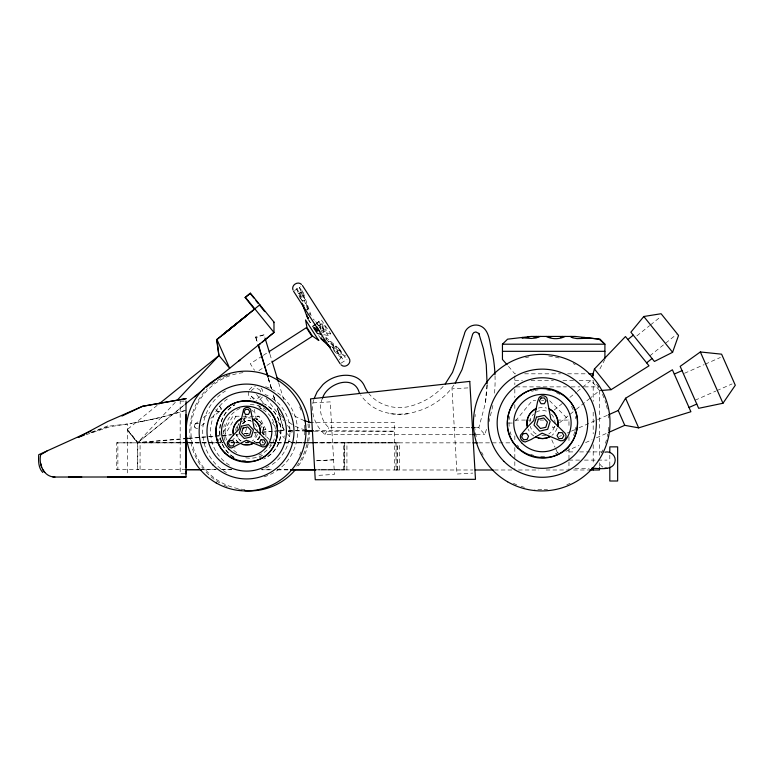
<?xml version="1.0" encoding="UTF-8"?>
<svg xmlns="http://www.w3.org/2000/svg" width="774" height="774" viewBox="0 0 774 774"><rect width="100%" height="100%" fill="white"/><g stroke="black" fill="none" stroke-linecap="round" stroke-linejoin="round"><path stroke-width="0.58" stroke-dasharray="3.87 2.9" d="M262.696 442.844L262.696 440.629M262.696 433.972L262.696 429.541L255.923 416.228L259.067 416.228L265.85 429.541L265.85 437.3M343.521 469.866L343.521 442.854L314.844 442.854M321.075 469.866L344.682 469.876L344.682 442.854L343.521 442.854M140.055 469.586L140.094 442.447M344.536 469.905L344.585 442.767M346.907 469.915L346.946 442.776M394.663 469.992L394.711 422.565L310.771 422.565M396.027 442.854L395.988 469.992L472.885 469.992M396.965 469.992L397.004 442.854M397.401 469.992L397.449 442.854M487.059 385.113L485.095 404.386L478.825 427.664L484.776 434.533L487.049 427.664M248.493 391.721L248.57 395.524L250.563 398.823M236.65 431.389L238.469 424.568A13.632 13.632 0 0 0 237.115 427.858M284.368 436.517L284.455 435.83M243.771 423.63L245.426 415.541M492.903 405.431L489.023 421.733M313.644 399.858C309.842 412.455 315.386 426.039 324.945 434.533L471.55 434.533M246.674 428.012L245.252 432.627L246.896 434.388M254.898 436.865L256.117 432.898M322.526 398.175C318.008 408.072 320.929 420.292 328.776 427.664L471.627 427.664M339.418 359.794L341.721 356.475L345.697 355.759M604.91 359.446L599.773 369.13L597.896 370.475M324.945 434.533L328.776 427.664M217.552 441.828L220.619 436.7M223.686 431.582L232.887 416.228L242.107 416.228M220.077 442.854L221.306 440.803M223.763 436.71L236.041 416.228L232.887 416.228M301.289 299.751L298.928 293.182L301.908 291.924L305.111 299.828L301.976 292.94L302.673 290.763M249.18 389.922L251.831 387.126L255.604 386.003M251.26 390.967C253.727 386.371 260.025 388.393 261.689 392.621M260.335 395.978C258.11 400.603 250.486 398.716 250.621 393.598M262.415 397.014L259.764 399.819L255.991 400.932M210.751 418.376L219.913 411.188C222.496 409.775 220.571 405.537 217.813 406.495A2.622 2.622 0 0 1 220.348 407.105A2.574 2.574 0 0 1 220.445 410.762M186.012 469.654L137.743 469.576L137.791 442.438L127.178 429.589L137.482 442.854L137.482 469.576L138.623 469.586L116.729 469.576L116.729 442.854L184.202 442.854M195.193 424.026C193.316 425.739 195.232 429.164 197.68 428.399A2.574 2.574 0 0 1 195.183 427.722A2.622 2.622 0 0 1 195.735 423.61L198.318 423.61A2.574 2.574 0 0 0 195.716 423.688L195.193 424.026L197.941 421.869M453.922 385.065C434.146 414.554 383.256 427.838 360.529 394.769M515.581 420.872L532.212 400.719L535.695 400.719M231.803 441.112L237.115 434.911A13.632 13.632 0 0 0 240.637 441.025M175.321 402.306L137.482 442.854L187.666 438.577M443.154 386.4C434.678 395.882 423.272 402.47 411.1 405.992A42.541 42.541 0 0 1 392.147 406.95C384.572 405.566 377.354 402.132 371.781 396.772A32.44 32.44 0 0 1 368.84 393.502M320.813 337.706L323.068 335.558M327.76 342.505C329.685 338.528 336.884 346.8 331.582 347.894M333.236 348.755C336.806 340.899 346.423 359.775 336.884 353.089C328.079 343.685 337.503 351.522 339.176 354.831M339.505 349.074L345.281 357.23L343.027 359.388L337.241 351.222L339.505 349.074L324.857 336.438M298.928 293.182L301.115 297.313L301.937 300.883M308.265 308.99L305.865 302.857L308.265 308.99L306.34 309.774M301.879 291.885L299.586 293.365L296.858 293.491M319.681 324.819C324.548 337.677 324.461 322.129 318.027 326.009M319.507 325.332L320.184 328.021L323.774 332.027L326.802 330.14L325.37 326.734L322.342 323.609L319.507 325.332L322.893 328.524L324.132 332.094M321.984 323.542L323.222 327.112L326.609 330.304M316.14 323.687L321.229 319.778L330.769 333.72L328.282 335.51L322.855 334.503M316.005 324.025L321.229 319.778M157.161 405.392L127.1 429.686L137.598 442.699M184.57 404.696L137.482 442.854L185.238 404.328M636.857 335.887L649.618 325.622M650.537 324.887L660.57 316.818M554.087 410.104L564.294 401.899M569.857 397.42L576.349 392.205M577.278 391.451L591.201 380.266L599.521 390.618L591.172 397.333M554.987 426.426L553.129 427.916L551.049 425.332M559.621 422.691L575.392 410.007M576.32 409.262L590.243 398.078M649.879 355.817L676.331 334.552M203.436 417.554L209.851 412.513M201.588 425.565L206.165 421.965M244.816 418.541L243.462 419.576A13.632 13.632 0 0 1 250.273 417.757M267.475 456.621C286.08 445.243 284.726 415.009 265.656 404.754M321.578 331.204L323.232 330.014M294.526 290.56L300.447 286.757M264.05 334.803L255.952 337.638L255.594 337L264.05 334.803L264.747 337.096M262.309 355.982L250.283 363.703L254.52 370.291M263.305 355.334L268.317 352.122M258.932 370.562L262.937 367.989M266.943 365.415L270.958 362.842M341.121 363.132L347.042 359.329M246.045 442.534L249.044 440.812M684.506 373.291L704.108 364.651M705.191 364.167L720.43 357.443M559.399 436.449L561.576 435.491M567.023 433.082L570.283 431.64M571.376 431.166L574.647 429.725M579 427.799L607.329 415.309M565.929 451.271L579 445.505M585.541 442.622L592.081 439.738M596.435 437.823L607.329 433.014M695.091 400.226L715.776 391.102M716.859 390.628L732.098 383.904M219.913 411.188C218.055 412.407 215.404 410.51 216.004 408.362A2.574 2.574 0 0 0 216.314 410.317A2.622 2.622 0 0 0 220.435 410.762M300.331 298.754L296.558 288.731L299.451 287.551L303.282 292.707L311.206 315.821M296.558 288.731L300.389 293.878L303.282 292.707M302.131 301.076L305.024 299.906M308.284 319.933L310.2 322.506L313.093 321.326M91.574 432.182L109.357 425.332M90.771 432.801L109.744 426.048L130.274 423.639M86.204 434.659L110.082 426.677L127.623 423.988L127.623 475.826M186.012 410.365L169.612 415.232L151.472 419.44M154.539 418.753L161.205 417.273M161.06 417.254L184.309 410.665M333.739 345.765L329.269 341.073M341.44 352.673L335.49 346.597M154.287 418.84L146.567 420.466M151.607 419.46L142.339 421.317M146.702 420.485L143.838 420.969M131.116 423.455L134.947 422.594M129.887 423.688L131.706 423.368M140.771 421.646L138.285 421.994M141.507 421.472L143.026 421.23M134.947 422.643L140.22 421.743M140.084 421.724L142.174 421.395M288.238 431.534L292.204 432.056A5.263 5.263 0 0 0 288.238 431.534A5.225 5.176 7.8 0 1 292.204 432.056M290.947 441.528L288.238 441.528A5.263 5.263 0 0 0 290.947 441.528A5.225 5.176 7.8 0 1 288.238 441.528M188.856 438.471L208.332 436.817M209.173 436.739L231.155 434.872M235.954 434.456L238.353 434.253M244.361 433.74L249.16 433.334M253.969 432.927L258.158 432.569L254.027 432.84M261.68 432.269L272.245 431.37M187.144 438.394L137.791 442.438L187.24 442.525M188.121 438.287L231.678 434.736M244.439 433.634L249.238 433.237M262.415 432.153L272.003 431.36M277.992 430.866L273.203 431.263L283.99 430.363L277.237 407.811M279.191 430.76L283.99 430.363L277.421 408.788M467.873 387.9L452.016 388.829L456.979 474.027L472.837 473.098M313.064 402.877L330.217 401.87L334.445 474.414L316.15 475.478M515.668 373.813L514.826 373.813L507.831 365.609M524.637 373.813L560.54 373.813M567.661 373.813L587.785 373.813M514.826 380.305L522.469 380.305M531.061 380.305L553.42 380.305M562.911 380.305L573.602 380.305M579.204 380.305L593.194 380.305L593.194 401.329M516.035 386.874L566.471 386.874M571.222 386.874L579.929 386.874M584.428 386.874L599.502 386.874M541.49 400.719L543.812 400.719M180.178 401.106L184.851 401.106M243.259 416.228L259.067 416.228M514.826 420.079L525.652 420.079M526.862 420.079L531.67 420.079M540.088 420.079L543.696 420.079M556.932 420.079L568.967 420.079L568.967 427.209M508.441 423.049L512.688 423.049M476.426 427.664L478.825 427.664M314.302 431.215L394.711 431.215L314.08 430.596M476.358 434.533L484.776 434.533M188.991 442.854L218.936 442.854L210.46 442.854M219.342 442.844L222.96 442.844M230.981 442.854L234.996 442.844M235.799 442.854L239.408 442.854M245.435 442.854L248.251 442.844M256.271 442.854L263.499 442.854M270.726 442.854L303.244 442.854M314.08 442.854L394.711 442.854M116.729 442.854L187.618 442.854M188.817 442.854L209.261 442.854M270.629 442.854L293.327 442.854M294.526 442.854L302.886 442.854M344.682 442.854L471.705 442.854M478.825 442.854L513.626 442.854M568.967 451.91L574.908 451.91M579.668 451.91L602.269 451.91M568.967 460.095L579.668 460.095M584.428 460.095L607.029 460.095M574.908 468.28L589.188 468.28M494.422 469.992L513.626 469.992M518.435 469.992L538.888 469.992M546.105 469.992L568.967 469.992L568.967 447.411M573.582 469.992L589.73 469.992M184.851 473.775L180.178 473.775L180.178 401.532M262.696 429.541L265.85 429.541M188.208 442.525L223.096 442.573M230.662 442.593L235.122 442.593M235.49 442.593L239.108 442.602M245.851 442.612L248.251 442.622M256.001 442.631L263.237 442.641M270.474 442.651L303.04 442.709M313.896 442.718L399.374 442.854L399.336 469.992L316.247 469.866M116.729 469.576L117.871 469.586L117.871 442.854M222.08 469.702L231.697 469.721M271.374 469.77L261.757 469.76L271.277 469.789M277.392 469.779L289.418 469.799M315.869 469.837L344.682 469.876M220.987 469.712L231.649 469.731M277.286 469.799L289.718 469.818M288.644 430.402L304.946 430.528M288.625 430.518L294.43 430.712M295.581 430.75L303.698 431.021M319.904 331.698L330.769 333.72M304.25 420.611L296.606 417.147L291.875 413.597M305.159 429.918L298.832 428.022L293.162 425.1M254.056 441.935L257.094 443.192M292.224 424.616L286.68 420.524M325.931 338.731L326.464 339.031L326.009 338.306M602.936 467.177L601.234 465.88L599.124 462.213M233.99 457.318C214.65 446.259 215.356 415.261 234.899 404.754A30.757 30.757 0 0 0 234.899 458.014M331.756 346.491L337.241 351.222M325.719 338.954L345.281 357.23M333.671 350.641L343.027 359.388M313.122 319.004L314.438 320.233M261.854 432.163L270.29 440.493M549.608 400.719L568.967 420.079M278.476 412.242L283.419 417.796L278.611 412.378M315.676 321.539L318.956 325.825L322.148 332.249M127.178 429.589L137.675 442.593M261.031 388.122L262.251 389.651L263.315 393.318M266.101 398.242L283.729 420.708M287.406 425.39L292.553 431.95M256.533 394.411L264.611 404.705M277.837 421.549L284.445 429.976M287.386 433.721L289.592 436.526M251.376 396.191L255.052 400.874M258.719 405.557L261.66 409.291M271.945 422.401L274.876 426.145M278.553 430.818L284.426 438.307M236.293 440.435L238.111 442.922M318.598 335.461L320.91 338.722M318.753 321.568L328.282 335.51M252.45 410.22L253.427 411.903M310.19 314.225L309.706 313.46L309.89 314.496M551.765 439.806L555.035 447.227M555.887 449.143L557.87 453.641M260.219 390.754L260.761 391.992M299.451 287.551L308.246 310.954M300.389 293.878L303.031 301.589M309.445 320.301L310.2 322.506M269.971 354.26L271.703 359.978M278.669 382.869L283.884 400.042M255.952 337.638L257.703 343.395M268.22 377.964L271.722 389.477M275.225 401L273.474 395.243L275.196 400.971M277.324 407.917L278.727 412.523M255.594 337L257.519 343.317M268.317 378.834L271.471 389.206M273.222 394.963L275.321 401.87M268.365 378.147L271.442 388.413M254.22 409.417L256.136 418.85C261.66 421.84 264.582 428.032 263.905 434.185M609.806 455.102L609.806 466.877M599.502 390.493L599.502 455.538M599.502 462.765L599.502 466.374M593.194 412.174L593.194 433.856M593.194 444.692L593.194 463.965M568.967 436.72L568.967 442.66M514.826 375.98L514.826 384.688M514.826 389.245L514.826 397.546M514.826 404.667L514.826 409.407M514.826 435.83L514.826 441.683M514.826 447.575L514.826 460.549M514.826 461.73L514.826 469.992M260.064 436.913A11.059 11.059 0 0 1 254.269 441.78M242.659 423.562A11.059 11.059 0 0 1 250.486 420.321M259.861 436.913A11.059 11.059 0 0 1 254.056 441.78M242.456 423.562A11.059 11.059 0 0 1 250.273 420.321M309.116 423.823A59.888 59.888 0 0 1 296.81 467.98M227.304 486.604A59.888 59.888 0 0 1 223.976 485.143M219.719 482.908A59.888 59.888 0 0 1 207.316 388.693M211.776 384.649A59.888 59.888 0 0 1 227.304 375.477M308.4 431.041A58.737 58.737 0 0 1 295.9 467.264M244.952 489.584A58.737 58.737 0 0 1 190.926 431.041A58.737 58.737 0 0 1 244.952 372.488M307.975 423.959A58.737 58.737 0 0 1 308.362 428.69M253.804 418.221A13.632 13.632 0 0 1 263.441 434.911M265.646 386.69A47.437 47.437 0 0 1 263.499 477.036M226.424 472.595A47.437 47.437 0 0 1 225.466 391.005M272.09 398.204A39.716 39.716 0 0 1 270.136 465.774M269.129 466.335A39.716 39.716 0 0 1 261.66 469.431M229.433 465.184A39.716 39.716 0 0 1 229.433 397.584M264.94 394.479A39.716 39.716 0 0 1 268.114 395.901M262.579 403.196A30.757 30.757 0 0 1 263.624 459.088M262.86 409.591A25.165 25.165 0 0 1 258.884 455.035M236.767 452.616A25.165 25.165 0 0 1 232.481 449.181M226.627 439.99A25.165 25.165 0 0 1 240.646 408.14M258.884 407.734A25.165 25.165 0 0 1 261.902 409.069M235.122 448.011A4.75 4.75 0 0 1 234.445 447.885M262.667 455.16A26.809 26.809 0 0 1 244.468 457.56M225.079 440.551A26.809 26.809 0 0 1 224.383 424.442M250.273 404.57A26.809 26.809 0 0 1 268.394 411.623M270.745 444.373A4.122 4.122 0 0 1 269.865 445.737M270.939 441.973A4.122 4.122 0 0 1 270.968 443.589M487.117 385.113A136.118 136.118 0 0 1 485.095 404.386M407.859 413.8A51.664 51.664 0 0 1 390.57 413.703M495.021 375.796A142.106 142.106 0 0 1 494.257 395.998M257.384 434.243A11.059 11.059 0 0 1 252.227 440.967M249.557 442.07A11.059 11.059 0 0 1 243.829 442.07M241.169 440.967A11.059 11.059 0 0 1 236.012 434.243M235.673 430.421A11.059 11.059 0 0 1 238.876 423.562M241.169 421.801A11.059 11.059 0 0 1 252.227 421.801M254.52 423.562A11.059 11.059 0 0 1 257.761 431.389M304.821 431.041A58.737 58.737 0 0 1 304.53 436.933M301.009 451.861A58.737 58.737 0 0 1 299.644 455.151M226.376 375.7A58.737 58.737 0 0 1 230.884 374.297M299.644 406.921A58.737 58.737 0 0 1 301.009 410.22M304.53 425.139A58.737 58.737 0 0 1 304.772 428.69M261.37 456.795A29.344 29.344 0 0 1 259.435 457.821M245.61 460.714A29.344 29.344 0 0 1 242.32 460.404M233.951 457.821A29.344 29.344 0 0 1 232.026 456.795M259.503 436.043A13.632 13.632 0 0 1 256.329 441.025M238.876 442.554A13.632 13.632 0 0 1 234.89 438.2M243.171 418.221A13.632 13.632 0 0 1 250.225 418.221M551.359 414.129A12.616 12.616 0 0 1 548.747 433.972M545.699 435.23A12.616 12.616 0 0 1 539.178 435.23M536.13 433.972A12.616 12.616 0 0 1 530.258 426.31M529.871 421.956A12.616 12.616 0 0 1 533.518 414.129M536.13 412.126A12.616 12.616 0 0 1 548.747 412.126M608.538 427.306A66.961 66.961 0 0 1 607.232 436.594M606.419 439.98A66.961 66.961 0 0 1 605.432 443.328M602.907 449.897A66.961 66.961 0 0 1 601.398 453.071M570.051 483.334A66.961 66.961 0 0 1 566.82 484.737M547.566 489.362A66.961 66.961 0 0 1 544.064 489.574M541.742 489.613A66.961 66.961 0 0 1 534.747 489.245M524.414 487.33A66.961 66.961 0 0 1 521.066 486.343M516.664 484.737A66.961 66.961 0 0 1 513.423 483.334M483.179 455.131A66.961 66.961 0 0 1 481.563 452.026M476.242 436.594A66.961 66.961 0 0 1 475.149 429.647M475.033 416.828A66.961 66.961 0 0 1 475.275 414.496M525.527 357.685A66.961 66.961 0 0 1 528.942 356.92M548.727 356.059A66.961 66.961 0 0 1 559.07 357.975M573.195 363.538A66.961 66.961 0 0 1 575.217 364.66M596.599 384.262A66.961 66.961 0 0 1 599.734 389.177M602.424 394.343A66.961 66.961 0 0 1 605.781 403.09M606.419 405.324A66.961 66.961 0 0 1 607.687 411.013M608.335 415.667A66.961 66.961 0 0 1 608.538 417.999M557.154 428.041A15.538 15.538 0 0 1 551.901 435.375M533.808 435.965A15.538 15.538 0 0 1 528.081 428.989M538.414 408.043A15.538 15.538 0 0 1 546.463 408.043M575.604 427.412A33.456 33.456 0 0 1 575.014 430.654M574.753 431.708A33.456 33.456 0 0 1 573.35 435.849M558.218 452.548A33.456 33.456 0 0 1 555.239 453.961M544.615 456.428A33.456 33.456 0 0 1 540.262 456.428M533.779 455.364A33.456 33.456 0 0 1 530.664 454.357M518.783 446.704A33.456 33.456 0 0 1 517.293 445.118M511.13 434.824A33.456 33.456 0 0 1 510.124 431.708M509.147 426.319A33.456 33.456 0 0 1 509.631 416.509M531.69 391.363A33.456 33.456 0 0 1 533.779 390.735M534.834 390.473A33.456 33.456 0 0 1 538.075 389.883M546.802 389.883A33.456 33.456 0 0 1 551.098 390.735M556.254 392.582A33.456 33.456 0 0 1 561.015 395.224M571.415 406.321A33.456 33.456 0 0 1 573.747 411.265M575.246 416.509A33.456 33.456 0 0 1 575.604 418.686M316.682 324.548A32.953 8.524 -32.7 0 1 318.956 325.825M333.594 459.775L315.299 460.849L333.594 459.824M216.072 469.702L201.646 469.673L216.159 469.702"/><path stroke-width="1.16" d="M186.012 414.709L186.012 467.893M186.012 471.085L185.924 473.775M185.992 472.121L185.953 473.775M487.098 383.972L486.256 364.631L483.46 348.881L478.825 333.449L475.904 331.959L473.911 332.53L472.701 334.02L462.059 369.566L455.209 383.082M592.168 376.88L594.432 368.985L625.469 336.545L649.009 365.821L611.073 389.68L600.672 390.522M672.587 352.305L678.546 335.442L661.093 313.731L643.804 316.498L630.878 332.191L654.427 361.468L672.587 352.305L643.804 316.498M314.012 398.823L317.185 391.77L322.806 384.726A31.724 31.724 0 0 1 327.77 380.779C338.693 373.407 357.811 371.936 364.351 385.733A32.44 32.44 0 0 0 368.192 392.641M322.526 398.175C326.88 383.411 354.415 373.668 359.349 393.037M608.412 414.825L618.223 410.501L625.586 398.233L672.403 369.798L690.901 411.739L638.656 427.867L624.753 425.323L608.422 432.531M722.964 403.254L735.3 385.259L721.591 354.173L700.344 351.967L680.162 366.373L698.661 408.314L722.964 403.254L700.344 351.967M259.88 304.733L216.933 339.399L218.916 355.585L216.604 339.844L254.482 309.271L245.155 297.506L250.389 293.191L273.977 322.11L273.996 332.472L262.492 341.973M245.155 297.506L250.389 293.191M216.604 339.844L216.933 339.399L229.655 368.26L218.994 355.489L158.96 403.98M254.482 309.271L254.82 308.826L245.329 297.284M273.58 322.642L273.977 322.11M445.224 383.933L452.538 372.352L456.021 362.464A324.674 324.674 0 0 1 464.265 334.523C465.3 328.089 472.043 323.938 478.284 325.274C491.084 328.408 489.197 345.765 492.903 355.672A142.106 142.106 0 0 1 494.973 374.606M177.159 400.284L218.994 355.489M507.067 364.728L502.452 359.446L502.452 344.198L507.57 339.167L531.196 336.438L575.072 336.438L600.044 339.167L604.91 344.198L604.91 358.285M222.041 335.345L231.281 327.847M229.298 329.453L226.53 331.707L247.428 314.873L240.859 320.233M235.035 324.857L229.443 329.385L234.957 324.954M243.133 318.317L226.385 331.901L229.094 329.734M312.657 326.522L315.27 324.393M234.377 325.477L237.724 322.768M185.499 403.941L204.346 388.693M206.223 387.184L273.996 332.472L254.82 308.826M194.545 396.781L196.47 395.262M238.479 361.361L240.385 359.775M258.797 344.962L260.644 343.472M226.153 332.094L227.924 330.672M627.859 339.515L633.277 335.161M646.619 362.851L652.037 358.497M225.273 332.81L221.983 335.432M522.682 337.425L521.821 337.783L531.332 338.47L536.092 337.977L540.31 336.438M241.236 418.541C235.47 421.675 231.745 428.39 233.525 434.911L227.469 442.002A4.75 4.75 0 0 0 231.532 448.011L246.413 440.271L262.55 446.908A4.122 4.122 0 0 0 266.701 440.493L254.056 427.993L250.641 409.417A4.112 4.112 0 0 0 243.675 409.243L239.05 429.173L233.525 434.911A13.632 13.632 0 0 1 242.039 418.579M536.208 408.411C529.639 411.971 525.391 419.634 527.433 427.074L520.515 435.152A5.418 5.418 0 0 0 525.159 442.002L530.848 439.642L542.119 433.179L560.511 440.745A4.702 4.702 0 0 0 565.252 433.43L550.836 419.189L546.928 398.01A4.683 4.683 0 0 0 538.994 397.807L537.611 401.561L533.721 420.524L527.433 427.074A15.538 15.538 0 0 1 536.488 408.691M560.415 337.058L562.534 336.438M269.313 351.483L306.378 327.683L312.019 336.477L271.955 362.203M46.962 451.029L40.693 454.725C38.381 464.332 43.828 477.074 54.935 477.036M90.964 431.041L38.7 454.725C38.41 460.84 38.216 467.719 42.783 472.469M121.982 416.015L142.522 406.302L186.012 398.649L142.522 406.302L107.392 421.666L78.242 437.32L84.356 435.085M522.034 337.493L523.098 337.841M674.289 374.065L682.039 370.64M689.024 407.472L696.784 404.057M536.372 336.438L533.799 337.038M538.743 336.438L536.092 337.193M581.971 337.938L584.051 337.464L599.066 339.167M604.91 452.19C609.893 450.758 615.301 454.909 615.204 460.095C614.459 471.743 598.95 468.057 591.559 468.28M587.911 338.306L588.811 338.006M185.721 438.481L188.121 438.287M52.932 477.036L116.7 476.997M68.538 477.036L81.773 477.036M186.012 401.106L186.012 477.026L107.48 477.007L156.716 477.016M134.947 477.036L144.061 477.026M546.144 336.438C551.785 339.438 559.505 339.428 565.175 336.438M502.452 344.198L604.91 344.198L599.898 339.892M502.452 351.319L604.91 351.319M588.908 373.813L593.194 373.813L593.194 375.98M471.627 427.664L475.226 427.664M304.859 431.06L313.102 431.215M472.75 434.533L475.159 434.533M472.827 442.854L477.693 442.854M475.217 469.992L493.261 469.992M589.73 469.992L599.502 469.992L599.502 467.583M127.623 477.036L186.012 477.007M163.566 477.103L172.621 477.113M185.799 442.515L188.217 442.525M303.476 442.709L313.306 442.718M201.646 469.673L186.012 469.654L201.685 469.683M290.618 469.799L315.869 469.837M290.492 469.828L315.715 469.866M304.946 430.528L313.267 430.596M538.414 438.055L542.439 438.587L546.463 438.055L550.208 436.507A15.538 15.538 0 0 1 538.414 438.055L535.627 436.904M604.91 467.999L607.029 468.28M243.171 444.547L250.225 444.547L253.514 443.192A13.632 13.632 0 0 1 243.171 444.547L240.724 443.541M321.771 334.3L317.417 333.488L313.335 327.518M527.858 336.825L528.874 337.038M587.843 337.832L589.024 338.257L577.056 338.625L572.789 337.841L570.119 336.438M548.708 336.438L550.904 337.058M304.25 420.611L310.771 422.565M305.159 429.918L309.503 431.215M572.789 337.048L570.951 336.438M301.531 284.435C297.855 280.778 291.159 285.074 292.959 289.94M341.024 364.815C345.233 369.005 352.441 362.919 349.016 358.062L302.421 285.49M549.124 408.759C555.413 412.165 558.751 419.227 557.977 426.242M252.556 418.85C258.081 421.84 261.002 428.032 260.325 434.185M329.811 346.558L330.372 347.081M320.91 338.722L330.266 347.468M306.93 314.747L306.862 315.212M329.221 345.968L328.089 344.749M323.406 340.047L324.006 340.802M321.268 338.432L324.161 341.044M319.149 330.624L317.03 327.025M594.432 368.985L611.073 389.68M259.542 305.188L264.718 311.622M250.225 293.423L253.804 297.942M255.962 300.66L258.11 303.379M42.493 469.228L44.776 472.459M293.539 291.188L340.134 363.761M308.487 319.091L307.888 317.95M478.825 333.449L479.106 334.02M303.621 305.053L303.94 305.711M625.586 398.233L638.656 427.867M618.223 410.501L624.753 425.323M304.085 307.723L304.414 308.487M307.636 317.388L307.181 316.208M303.756 306.93L303.214 305.42M302.005 303.214L307.868 318.811M308.236 317.63L308.42 318.172M265.095 338.238L269.623 353.118M272.051 361.129L278.321 381.727M258.052 344.546L267.862 376.812M258.468 345.059L268.027 377.006M40.693 463.471L41.67 467.399M609.806 452.742L609.806 446.859L617.652 446.859L617.652 481.002L609.806 481.002L609.806 466.877M593.194 467.583L593.194 469.992M295.271 469.857A59.888 59.888 0 0 1 244.865 490.735M241.246 490.339A59.888 59.888 0 0 1 238.856 489.942M276.444 377.46A59.888 59.888 0 0 1 308.961 422.623M253.514 419.576A13.632 13.632 0 0 1 260.122 433.75M550.208 409.591A15.538 15.538 0 0 1 557.677 426.087M314.757 327.847C316.76 334.126 319.739 330.43 314.757 327.847M216.991 423.426C207.055 462.349 265.55 478.022 276.395 439.342C286.341 400.429 227.846 384.755 216.991 423.426M508.576 413.974C497.247 458.343 563.927 476.213 576.301 432.124C587.63 387.755 520.95 369.885 508.576 413.974M241.43 426.232L239.292 433.169L244.236 438.481L251.308 436.865L253.446 429.928L248.502 424.607L241.43 426.232M243.084 428.012L241.672 432.627L244.952 436.159L249.654 435.085L251.076 430.47L247.786 426.938L243.084 428.012M536.44 417.167L534.002 425.081L539.633 431.147L547.702 429.299L550.14 421.385L544.499 415.328L536.44 417.167M538.327 419.208L536.711 424.462L540.446 428.486L545.815 427.267L547.431 422.004L543.687 417.979L538.327 419.208M229.655 440.754L228.407 443.57L230.217 446.056L233.274 445.727L234.522 442.922L232.713 440.435L229.655 440.754M523.011 433.73L521.589 436.933L523.65 439.777L527.142 439.4L528.565 436.197L526.504 433.363L523.011 433.73M245.474 409.378L244.023 411.903L245.474 414.419L248.386 414.419L249.838 411.903L248.386 409.378L245.474 409.378M261.002 439.796L259.503 442.389L261.002 444.982L263.992 444.982L265.492 442.389L263.992 439.796L261.002 439.796M541.045 397.962L539.391 400.835L541.045 403.709L544.364 403.709L546.028 400.835L544.364 397.962L541.045 397.962M558.751 432.637L557.048 435.598L558.751 438.548L562.166 438.548L563.869 435.598L562.166 432.637L558.751 432.637M469.77 381.398L310.538 398.881L315.25 479.745L475.478 479.338L469.77 381.398M318.733 340.483L312.396 335.993L306.978 327.547L305.527 319.923L318.733 340.483M186.021 467.361L185.799 465.426L186.012 467.361M216.139 482.908A59.888 59.888 0 0 0 305.972 431.041A59.888 59.888 0 0 0 216.139 379.173A59.888 59.888 0 0 0 216.139 482.908M224.953 453.129A30.757 30.757 0 0 0 276.395 439.342A30.757 30.757 0 0 0 238.74 401.677A30.757 30.757 0 0 0 224.953 453.129M213.024 465.058A47.437 47.437 0 0 0 292.378 443.792A47.437 47.437 0 0 0 234.29 385.704A47.437 47.437 0 0 0 213.024 465.058M218.616 459.466A39.716 39.716 0 0 0 285.055 441.664A39.716 39.716 0 0 0 236.418 393.028A39.716 39.716 0 0 0 218.616 459.466M228.901 449.181A25.165 25.165 0 0 0 271.006 437.9A25.165 25.165 0 0 0 240.182 407.076A25.165 25.165 0 0 0 228.901 449.181M507.599 481.786A68.276 68.276 0 0 0 610.018 422.652A68.276 68.276 0 0 0 507.599 363.528A68.276 68.276 0 0 0 507.599 481.786M517.651 447.836A35.062 35.062 0 0 0 576.301 432.124A35.062 35.062 0 0 0 533.363 389.187A35.062 35.062 0 0 0 517.651 447.836M504.048 461.439A54.074 54.074 0 0 0 594.519 437.194A54.074 54.074 0 0 0 528.294 370.969A54.074 54.074 0 0 0 504.048 461.439M510.424 455.064A45.269 45.269 0 0 0 586.17 434.765A45.269 45.269 0 0 0 530.722 379.318A45.269 45.269 0 0 0 510.424 455.064M522.15 443.338A28.686 28.686 0 0 0 570.148 430.47A28.686 28.686 0 0 0 535.018 395.34A28.686 28.686 0 0 0 522.15 443.338"/></g></svg>
